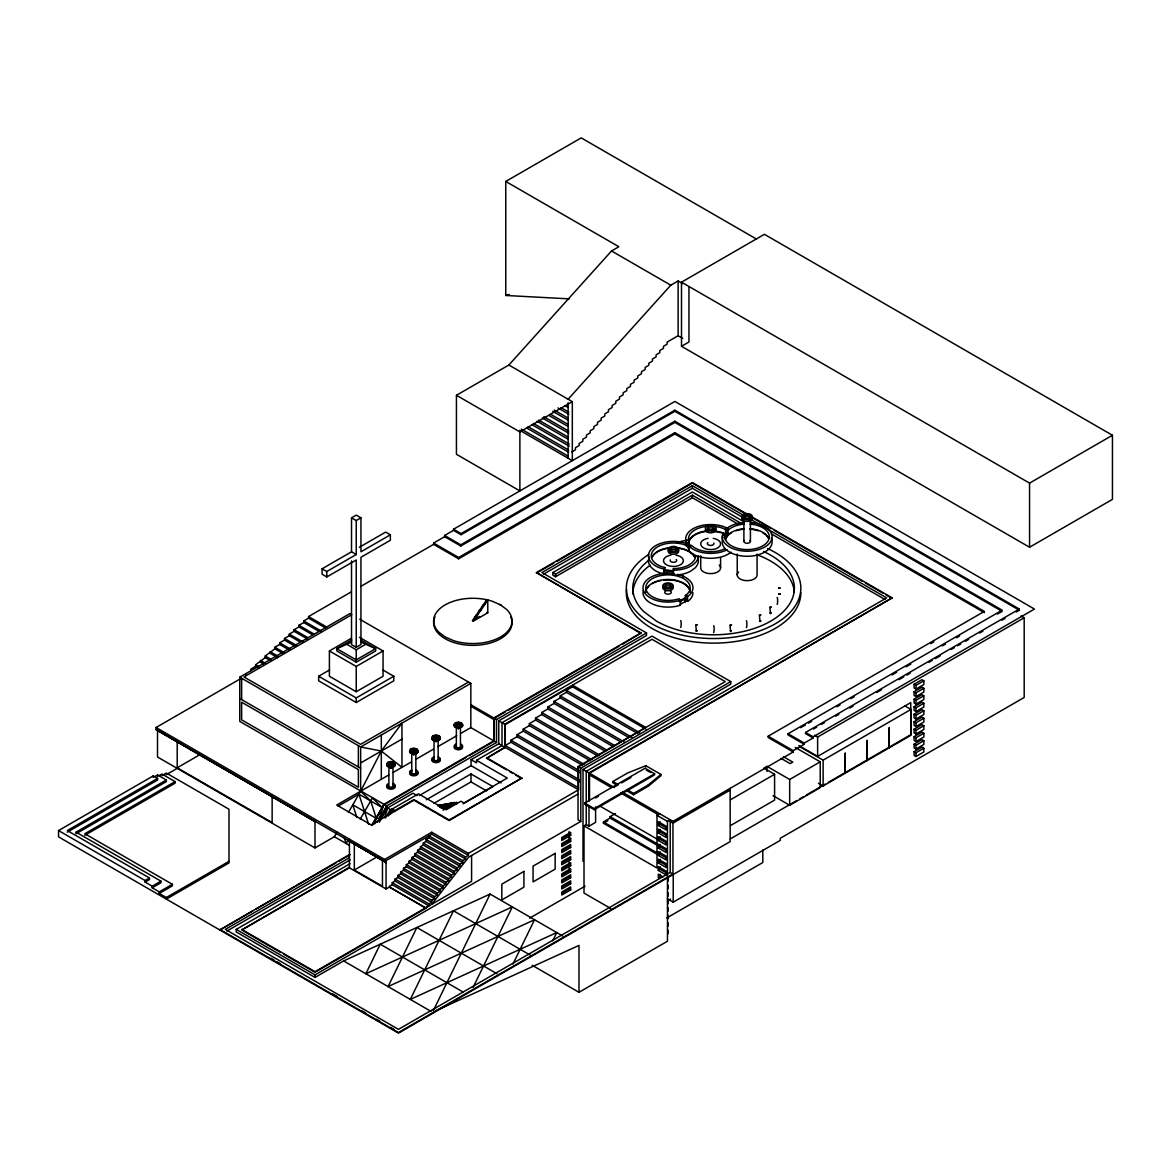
<?xml version="1.0" encoding="UTF-8"?>
<svg xmlns="http://www.w3.org/2000/svg" width="1171" height="1171" viewBox="0 0 1171 1171"><rect width="100%" height="100%" fill="white"/><g stroke="black" fill="none" stroke-linecap="round" stroke-linejoin="round"><path stroke-width="1.5" d="M695.603 555.801A22.176 12.808 0 0 1 673.427 568.594L673.34 570.204A24.972 14.418 0 0 0 698.399 555.844M697.565 557.045A24.972 14.418 0 0 1 695.003 567.979L691.022 570.95A24.972 14.418 0 0 1 673.34 575.137L673.384 574.361L660.868 573.175A24.972 14.418 0 0 1 649.334 556.942M390.485 765.424L390.206 766.463C384.512 765.395 392.417 761.077 392.636 764.78C389.972 767.312 388.67 762.658 389.826 763.594M391.436 765.424L392.402 766.302L393.763 764.414L390.485 763.39M410.157 750.274A4.201 2.43 0 0 0 413.802 753.919L417.901 751.489L413.802 749.118L409.704 751.489L411.753 752.675A4.201 2.43 0 0 1 411.709 748.576A4.201 2.43 0 0 1 418.003 750.67A4.201 2.43 0 0 1 411.709 752.777C408.064 748.328 420.623 749.762 415.251 752.938M412.046 750.772C415.968 754.768 415.881 747.332 411.006 751.065L412.324 750.494M435.627 736.881L431.997 738.33L436.095 740.701L440.194 738.33L437.383 737.145L437.778 738.257L435.349 739.955C431.001 739.384 434.822 735.183 437.412 737.174M435.627 738.901C433.27 739.003 435.656 736.061 433.592 737.496M436.563 738.901L436.842 739.955L438.993 738.33L436.373 736.866M459.72 724.264L460.086 725.347L457.656 727.045C451.845 725.083 460.745 721.658 462.516 725.42L458.403 727.791L454.304 725.42L458.403 723.751M458.886 725.991L459.164 727.045L461.315 725.42L459.164 723.81M688.855 545.481C687.04 536.786 697.931 532.19 704.913 531.195M688.475 543.886L689.236 540.241M750.494 522.515A24.972 14.418 0 0 1 772.026 538.104A24.972 14.418 0 0 1 745.986 551.204A24.972 14.418 0 0 1 722.185 536.742L722.624 534.884L725.361 535.147L724.981 536.801A22.176 12.808 0 0 0 746.19 549.58A22.176 12.808 0 0 0 769.245 537.913A22.176 12.808 0 0 0 750.055 524.11M374.705 823.916L376.257 817.607L381.043 819.29L386.693 805.882L496.548 742.443L496.548 719.55L646.524 632.955L646.524 635.516L498.773 720.824L498.773 743.731L471.079 759.716L471.079 765.644L419.306 795.548M395.066 764.034L395.066 765.805L390.953 768.176L391.246 765.439M440.296 737.525A4.201 2.43 0 0 1 434.002 739.618A4.201 2.43 0 0 1 434.002 735.417A4.201 2.43 0 0 1 440.296 737.525L440.194 739.296L436.095 741.653L436.373 738.916M458.695 726.005L458.403 727.103L458.124 726.005M389.504 766.302L389.826 765.219M434.646 739.794L434.968 738.696M456.953 726.884L457.129 724.234M384.717 817.636L387.601 807.917L386.693 805.882L383.942 804.301L371.705 825.482M388.406 815.967L390.338 809.483L385.405 818.031M379.009 819.188L383.942 804.301L493.811 740.862L493.811 717.955L641.02 632.955L622.094 644.489M390.499 813.991L392.139 809.029L418.471 793.821L446.151 809.805L460.979 801.242L464.067 803.028L507.292 778.056L476.538 760.301L476.538 762.863L471.079 759.716M388.904 765.219L388.45 765.688M411.753 751.855A2.898 1.669 0 0 0 416.598 751.109A2.898 1.669 0 0 0 413.056 749.059A2.898 1.669 0 0 0 411.753 751.855L411.753 752.675L412.236 751.504M434.046 738.711A2.898 1.669 0 0 0 438.905 737.95A2.898 1.669 0 0 0 435.349 735.9A2.898 1.669 0 0 0 434.046 738.711L434.046 739.516L434.529 738.345M456.353 725.8L456.353 726.606L456.836 725.435M390.016 814.065L392.139 809.029L394.89 810.61L413.934 799.617L449.181 819.978L521.812 778.042L449.181 820.564L413.934 800.217L371.178 824.911L336.721 805.019L388.684 775.012M486.873 599.64L484.15 605.407L483.257 604.895L480.534 610.662L479.627 610.15L476.904 615.917L476.012 615.404L473.289 621.172L472.381 620.659L486.873 599.64L487.78 600.152L487.78 612.814L473.289 621.172L487.78 600.152M433.329 1010.602L490.093 894.073L562.695 935.995M473.143 987.329L512.312 906.91L365.85 973.745L380.238 944.207L463.218 992.115M512.957 964.055L534.547 919.747L388.069 986.582L416.861 927.505L496.87 973.687M552.771 940.781L556.767 932.57L410.304 999.419L453.47 910.789L530.522 955.273M372.437 824.735L376.257 817.607L376.301 818.368L352.793 804.799L356.877 817.475M241.255 678.316L156.065 727.498L156.065 729.474L157.514 730.602L157.514 757.008L314.984 847.921L334.364 836.723L336.999 832.171M348.416 812.411L360.653 791.201L381.307 751.035L401.96 723.122L401.96 767.342L381.307 751.035L360.653 746.981L239.762 677.175L239.762 721.409L383.942 804.301L376.301 818.368L370.695 800.949L360.653 791.201L360.653 746.981L470.83 683.366L470.83 727.601L461.433 733.017M348.753 838.948L346.118 843.515L344.084 837.177M360.156 819.188L372.407 797.993L382.449 807.727L372.788 824.457M377.179 822.349L386.693 805.882M379.389 822.144L387.601 807.917L413.026 793.235L417.11 795.607M388.728 814.943L392.139 809.029L393.061 811.064L387.601 807.917M394.364 811.518L394.89 810.61M663.869 573.907L663.869 568.974L664.938 567.496L662.347 566.881A22.176 12.808 0 0 1 655.262 548.452A22.176 12.808 0 0 1 687.684 545.993M664.396 573.161L664.938 567.496M689.236 540.563C692.954 534.166 700.8 531.751 707.782 531.297M744.258 528.707A22.176 12.808 0 0 0 727.952 535.001L725.361 539.743L725.361 535.147M724.425 535.44L726.942 531.971M431.704 904.319L468.576 857.231L578.035 794.04M388.904 766.039L389.68 765.146M411.753 752.675L412.514 751.782M434.046 739.516L434.807 738.638M456.353 726.606L457.129 725.727M456.441 395.286L519.88 431.923L519.88 490.912L456.441 454.289L456.441 395.286L508.873 365.015L611.525 250.975L618.859 246.73L505.755 181.446L505.755 295.473L569.369 298.868M568.14 399.238L670.793 285.182L678.126 280.952L682.766 283.631M411.284 752.324L412.119 751.416M433.592 739.179L434.412 738.257M455.9 726.269L456.646 724.922M769.962 612.814L770.518 613.575L771.294 612.814M434.339 737.832L433.299 738.769L434.339 738.154M628.007 790.22L633.57 793.426L648.192 784.994L660.927 774.426L645.807 765.702L627.51 773.05L612.901 781.496L612.901 782.799L617.322 785.36M626.192 790.469L633.57 794.743L648.192 786.297L660.927 775.729L660.927 774.426M679.078 601.06L685.386 597.752L685.386 595.439L687.201 594.078A22.176 12.808 0 0 0 671.847 575.078A22.176 12.808 0 0 0 646.158 589.906A22.176 12.808 0 0 0 679.078 598.762L680.41 600.196L680.41 605.202A24.972 14.418 0 0 1 653.594 604.47A24.972 14.418 0 0 1 643.421 590.14M685.386 600.46L687.582 601.426L687.582 596.42L689.573 594.927A24.972 14.418 0 0 0 677.628 574.375M679.736 601.777L686.923 598.015M680.41 605.202L679.736 604.485L686.572 600.986L686.572 598.279L685.386 597.752M687.582 601.426L689.573 599.947A24.972 14.418 0 0 0 692.969 592.746M392.095 763.594L391.612 763.433M414.929 750.23L414.446 750.069M437.237 737.086L436.739 736.925M459.544 724.176L459.061 724.015M389.196 764.678L388.055 764.853M412.046 751.314L410.904 751.489M505.755 181.446L581.211 137.885L756.51 239.089M681.507 282.182L764.4 234.317L1112.45 435.261L1112.45 499.373L1029.558 547.238L681.507 346.294L681.507 282.182L1029.558 483.125L1112.45 435.261M356.233 647.314L356.233 559.972L326.811 576.952L322.098 574.229L322.098 568.784L351.52 551.804L351.52 517.831L356.233 515.108L360.946 517.831L360.946 551.804L390.367 534.825L390.367 540.27L360.946 557.25L360.946 644.592L356.233 647.314L351.52 644.592L351.52 560.894M351.52 517.831L356.233 520.553L360.946 517.831M682.766 338.419L678.126 335.74L667.119 342.093L667.119 344.201L663.459 346.309L663.459 348.416L659.8 350.539L659.8 352.647L656.126 354.754L656.126 356.862L652.467 358.985L652.467 361.092L648.793 363.215L648.793 365.308L645.133 367.431L645.133 369.538L641.459 371.661L641.459 373.769L637.8 375.876L637.8 377.984L634.126 380.107L634.126 382.214L630.466 384.322L630.466 386.43L626.807 388.552L626.807 390.66L623.133 392.768L623.133 394.876L619.474 396.998L619.474 399.106L615.8 401.229L615.8 403.322L612.14 405.444L612.14 407.552L608.466 409.674L608.466 411.782L604.807 413.89L604.807 415.998L601.133 418.12L601.133 420.228L597.473 422.336L597.473 424.444L593.799 426.566L593.799 428.674L590.14 430.782L590.14 432.889L586.481 435.012L586.481 437.12L582.807 439.242L582.807 441.335L579.147 443.458L579.147 445.565L575.473 447.688L575.473 449.796L571.814 451.904M519.88 431.923L572.326 401.653L572.326 460.642L519.792 430.328M681.507 346.294L688.958 341.991L688.958 287.202M359.321 547.296L385.654 532.102L390.367 534.825M322.098 568.784L326.811 571.507L356.233 554.527L356.233 520.553M997.429 614.102L1002.156 611.379L674.862 422.409L460.789 546.008L444.629 536.684L444.629 535.484L453.528 530.346L453.528 529.233L674.862 401.448L1034.447 609.052L813.128 736.837L805.56 732.475L805.56 733.588L813.128 737.95L813.128 736.837M360.829 586.378L433.607 544.354L433.607 543.051L444.629 536.684M307.827 639.234L294.111 631.315L294.111 629.705L298.927 626.924L298.927 625.329L303.743 622.548L303.743 620.937L308.544 618.156L308.544 616.561L351.329 591.853M453.528 529.233L461.096 533.595L674.862 410.187L1019.312 609.052L1019.312 610.179L1016.15 612.009M453.528 530.346L461.096 534.708L674.862 411.299L1019.312 610.179M288.813 649.744L279.679 644.474L279.679 642.864L284.48 640.083L284.48 638.473L289.296 635.692L289.296 634.096L294.111 631.315M269.813 660.268L265.231 657.619L265.231 656.023L274.863 648.851L274.863 647.241L279.679 644.474M258.659 668.158L255.615 666.387L255.615 664.791L265.231 657.619M444.629 535.484L460.789 544.808L674.862 421.209L1002.156 610.179L788.083 733.763L788.083 734.964L804.228 744.288L804.228 743.087L788.083 733.763M255.615 666.387L250.799 669.168L250.799 670.778M239.762 677.175L349.924 613.575L351.812 614.658L243.934 676.94L360.653 744.332L468.532 682.049M433.607 543.051L458.637 557.498L674.862 432.67L984.372 611.379L768.161 736.208L768.161 737.51L793.191 751.972L793.191 750.655L768.161 736.208M433.607 544.354L458.637 558.816L674.862 433.973L984.372 612.682M359.395 637.287L383.063 650.959L383.063 676.253L356.233 691.739L329.402 676.253L329.402 650.959L351.49 638.195M351.754 640.039L336.809 648.675L336.809 650.959L356.233 662.171L375.657 650.959L375.657 648.675L360.712 640.039M360.712 642.001L375.657 648.675L356.233 659.888L336.809 648.675L351.754 642.001M347.275 644.592L356.233 649.759L365.191 644.592M382.844 669.914L393.807 676.253L393.807 680.819L356.233 702.512L318.658 680.819L318.658 676.253L329.607 669.914M730.162 788.361L730.162 841.612L398.462 1033.115L58.55 836.87L58.55 830.561L153.211 775.905L157.587 778.437L157.587 780.018L67.303 832.142M154.674 776.636L157.587 774.953L166.341 780.018L166.341 781.613L76.056 833.737L76.056 832.142L166.341 780.018M159.051 775.729L161.964 774.031L175.094 781.613L175.094 783.165L84.81 835.289M161.964 775.583L166.341 773.065L228.989 809.234L228.989 862.939L166.341 899.108L166.341 897.528L228.989 861.358M157.587 778.437L67.303 830.561L149.478 878.001L149.478 879.582L145.102 882.1L145.102 880.533L58.55 830.561M177.202 741.975L177.202 767.781L199.143 755.105M166.341 774.646L177.202 768.366M329.402 650.959L356.233 666.445L383.063 650.959M641.02 633.555L536.42 572.575L692.368 482.525L747.435 514.318M175.094 781.613L84.81 833.737L172.386 884.31L172.386 885.862L159.256 893.444L159.256 891.892L172.386 884.31M536.42 573.161L553.751 563.163M556.898 561.348L638.81 514.054M641.971 512.239L692.368 483.125L747.435 514.918M744.493 515.796L692.368 485.702L541.924 572.575L646.524 632.955M543.505 574.214L692.368 488.278L742.926 517.45M738.081 524.125L692.368 497.734L555.581 576.718L552.829 575.137L552.829 572.575L692.368 491.996L744.112 521.871M476.729 618.142L479.627 616.473M552.829 572.575L555.581 574.156L692.368 495.172L741.228 523.378M318.658 676.253L356.233 697.945L393.807 676.253M145.102 880.533L149.478 878.001M360.653 762.965L401.96 739.106M152.186 886.198L160.939 881.148L160.939 882.744L152.186 887.794L152.186 886.198L145.102 882.1M454.304 724.615L454.304 726.386L458.403 728.743L462.516 726.386L462.516 724.615A4.201 2.43 0 0 0 456.309 722.507A4.201 2.43 0 0 0 456.309 726.708A4.201 2.43 0 0 0 462.604 724.615M409.704 750.67L409.704 752.441L413.802 754.812L417.901 752.441L417.901 750.67M393.119 772.465L411.358 761.926M416.056 759.218L433.27 749.279M437.954 746.571L456.734 735.725M338.199 806.131L358.941 794.158L382.449 807.727M505.36 711.88L494.323 718.262L494.323 741.17L469.147 755.705M508.521 710.065L618.947 646.304M498.773 720.824L504.76 724.278L651.969 639.278L725.259 681.595L578.035 766.581L578.035 819.846L580.787 821.427L580.787 768.176L730.763 681.595L730.763 684.157L583.012 769.449L583.012 861.373M572.531 685.752L505.272 724.571L505.272 747.479L486.565 758.281L504.76 747.186L504.76 724.278M638.093 733.749L566.369 692.339L566.369 690.348L572.531 686.792L645.807 729.109M628.812 737.496L560.206 697.887L560.206 695.896L566.369 692.339M621.084 742.136L554.044 703.434L554.044 701.444L560.206 697.887M613.37 746.776L547.882 708.967L547.882 706.991L554.044 703.434M605.656 751.431L541.719 714.515L541.719 712.524L547.882 708.967M385.727 803.862L465.999 757.52M597.927 756.071L535.557 720.063L535.557 718.072L541.719 714.515M590.213 760.711L529.394 725.61L529.394 723.619L535.557 720.063M582.485 765.351L523.232 731.143L523.232 729.167L529.394 725.61M579.44 772.699L517.084 736.691L517.084 734.715L523.232 731.143M476.538 760.301L502.008 745.59L502.008 722.697L651.969 636.102L730.763 681.595M579.513 781.847L510.922 742.238L510.922 740.248L517.084 736.691M510.922 742.238L505.272 745.503L578.562 787.805M426.346 799.749L471.02 773.972L492.874 786.59L463.087 803.774M434.046 803.262L471.02 781.921L486.624 790.923M252.775 910.965L219.826 929.994L349.734 854.391M255.907 909.164L335.901 862.968M339.048 861.153L350.027 854.815M349.412 857.758L225.33 929.393L398.462 1029.353L670.207 872.454L672.959 874.049L398.462 1032.515L219.826 929.393M226.911 931.047L350.261 859.836M441.321 808.297L447.19 804.901L453.528 803.613M442.931 808.795L451.743 803.716L455.826 803.13M490.093 894.073L343.63 960.923L315.014 977.434L236.235 931.955L236.235 929.393L350.041 863.686M443.077 810.156L456.836 802.208M389.416 887.033L426.068 908.184L389.416 887.033L386.064 888.965L349.426 867.813L241.724 929.994L349.426 867.213M354.315 844.232L354.315 870.038L377.706 856.528M156.065 727.498L384.615 859.455L431.748 832.244L468.385 853.396L468.385 855.372L465.56 856.996L428.923 835.845L428.923 837.821L465.56 858.972L465.56 856.996M468.385 855.372L431.748 834.22L384.615 861.432L156.065 729.474L314.984 821.515L314.984 847.921M426.098 839.446L462.735 860.612L462.735 862.588L426.098 841.422L426.098 839.446L428.923 837.821M423.273 843.061L459.925 864.213L459.925 866.189L423.273 845.038L423.273 843.061L426.098 841.422M420.462 846.662L457.1 867.813L457.1 869.79L420.462 848.638L420.462 846.662L423.273 845.038M417.637 850.263L454.275 871.414L454.275 873.39L417.637 852.239L417.637 850.263L420.462 848.638M414.812 853.864L451.45 875.015L451.45 876.991L414.812 855.84L414.812 853.864L417.637 852.239M411.987 857.465L448.639 878.631L448.639 880.592L411.987 859.441L411.987 857.465L414.812 855.84M409.177 861.08L445.814 882.231L445.814 884.207L409.177 863.042L409.177 861.08L411.987 859.441M406.352 864.681L442.989 885.832L442.989 887.808L406.352 866.657L406.352 864.681L409.177 863.042M580.113 765.98L645.807 727.454L572.531 685.152L572.531 686.792M403.527 868.282L440.164 889.433L440.164 891.409L403.527 870.258L403.527 868.282L406.352 866.657M400.702 871.883L437.354 893.034L437.354 895.01L400.702 873.859L400.702 871.883L403.527 870.258M397.891 875.484L434.529 896.635L434.529 898.611L397.891 877.46L397.891 875.484L400.702 873.859M395.066 879.084L431.704 900.25L431.704 902.226L395.066 881.06L395.066 879.084L397.891 877.46M392.241 882.7L428.879 903.851L428.879 905.827L392.241 884.676L392.241 882.7L395.066 881.06M389.416 886.301L392.241 884.676M583.012 769.449L588.984 772.904L892.156 597.869L589.511 773.211L589.511 800.071M468.385 853.396L578.562 789.781L578.562 766.888M462.735 860.612L465.56 858.972M459.925 864.213L462.735 862.588M457.1 867.813L459.925 866.189M454.275 871.414L457.1 869.79M451.45 875.015L454.275 873.39M448.639 878.631L451.45 876.991M445.814 882.231L448.639 880.592M584.71 803.101L645.075 768.249L654.618 773.768L654.618 774.851L594.268 809.703L584.71 804.184L584.71 803.101L594.268 808.605L654.618 773.768M442.989 885.832L445.814 884.207M595.454 797.993L598.513 796.221M615.39 786.473L618.464 784.702L612.901 781.496M621.581 782.901L630.979 777.471M440.164 889.433L442.989 887.808M437.354 893.034L440.164 891.409M434.529 896.635L437.354 895.01M431.704 900.25L434.529 898.611M428.879 903.851L431.704 902.226M426.068 907.452L428.879 905.827M241.724 929.393L315.014 971.696L471.591 881.295L471.591 855.489M283.821 954.292L315.014 972.296L426.068 908.184M236.235 929.393L315.014 974.872L580.787 821.427M561.699 838.743L569.091 834.484L570.672 835.391L570.672 832.361L561.802 837.485L561.802 840.515L570.672 835.391M610.779 908.506L584.007 893.063L584.007 825.862L586.232 824.574L588.984 826.17L595.6 822.349L595.6 806.863M570.672 838.421L561.802 843.544L561.802 846.574L570.672 841.451L570.672 838.421L569.091 837.514L569.091 840.544L561.699 844.803M656.858 845.081L610.106 818.09L610.106 816.641L615.448 813.552M657.985 854.728L603.431 823.242L603.431 821.94L610.106 818.09M603.431 823.242L607.881 820.666M561.699 850.863L569.091 846.589L570.672 847.511L570.672 844.481L561.802 849.604L561.802 852.62L570.672 847.511M930.711 643.655L933.873 641.84M561.699 856.923L569.091 852.649L570.672 853.571L570.672 850.541L561.802 855.65L561.802 858.68L570.672 853.571M561.699 862.983L569.091 858.709L570.672 859.631L570.672 856.601L561.802 861.71L561.802 864.74L570.672 859.631M800.671 727.703L805.399 724.966M808.546 723.151L811.693 721.336M836.87 706.801L840.017 704.971M851.039 698.619L854.186 696.804M891.965 674.994L896.693 672.256M906.134 666.811L910.862 664.089M942.333 645.909L945.48 644.094M956.502 637.727L959.649 635.912M561.699 869.043L569.091 864.769L570.672 865.691L570.672 862.661L561.802 867.77L561.802 870.8L570.672 865.691M584.007 825.862L656.99 868.004L656.99 815.338L659.741 813.757M805.56 732.475L1019.312 609.052M813.479 729.021L816.641 727.191M821.398 724.439L824.56 722.609M835.64 716.213L838.817 714.383M849.897 707.987L853.059 706.157M876.816 692.442L881.558 689.704M898.977 679.648L903.734 676.911M906.896 675.082L910.057 673.252M929.057 662.274L932.233 660.459M935.395 658.629L940.152 655.877M951.233 649.481L954.394 647.651M957.571 645.821L960.732 643.991M965.475 641.254L968.651 639.425M979.732 633.028L982.893 631.198M1001.893 620.235L1005.069 618.405M561.699 875.103L569.091 870.829L570.672 871.736L570.672 868.721L561.802 873.829L561.802 876.859L570.672 871.736M561.699 881.163L569.091 876.889L570.672 877.796L570.672 874.766L561.802 879.889L561.802 882.919L570.672 877.796M658.292 825.467L666.153 829.99L666.153 826.243L658.292 821.72L658.292 825.467L660.181 824.369L666.46 827.999M656.99 815.338L667.455 821.383L670.207 819.802L670.207 872.454M804.228 743.087L813.128 737.95M793.191 750.655L804.228 744.288M773.05 795.665L789.678 805.267L820.227 787.629L820.227 761.838L789.678 779.462L767.005 766.376L763.931 768.147L774.587 774.294L774.587 800.1L730.689 825.453M814.474 735.242L817.621 737.042L1024.186 617.776L1024.186 697.462L780.237 838.304L780.237 840.383L673.223 902.168L667.411 898.801M622.284 792.123L672.959 821.383L793.191 751.972M561.699 887.208L569.091 882.949L570.672 883.856L570.672 880.826L561.802 885.949L561.802 888.979L570.672 883.856M730.162 790.088L672.959 823.125L670.207 821.53M914.097 684.245L921.958 679.722L923.846 680.805L923.846 684.552L915.985 689.09L914.097 687.992L914.097 684.245L915.985 685.342L923.846 680.805M658.292 832.947L666.153 837.485L666.153 833.737L658.292 829.2L658.292 832.947L660.181 831.864L666.46 835.494M561.699 893.268L569.091 889.009L570.672 889.916L570.672 886.886L561.802 892.009L561.802 895.039L570.672 889.916M914.097 691.739L921.958 687.201L923.846 688.299L923.846 692.046L915.985 696.569L914.097 695.486L914.097 691.739L915.985 692.837L923.846 688.299M658.292 840.441L666.153 844.979L666.153 841.232L658.292 836.694L658.292 840.441L660.181 839.358L666.46 842.974M730.543 799.734L774.587 774.294M529.687 918.123L585.119 886.125M914.097 699.233L921.958 694.696L923.846 695.794L923.846 699.526L915.985 704.064L914.097 702.981L914.097 699.233L915.985 700.317L923.846 695.794M658.292 847.936L666.153 852.473L666.153 848.726L658.292 844.189L658.292 847.936L660.181 846.838L666.46 850.468M798.798 745.532L817.621 756.407L910.745 702.629L910.745 734.744L828.409 782.287M914.097 706.728L921.958 702.19L923.846 703.273L923.846 707.021L915.985 711.558L914.097 710.46L914.097 706.728L915.985 707.811L923.846 703.273M799.691 746.63L823.125 760.155L910.979 709.436L910.979 735.242L823.125 785.961L818.441 783.253M658.292 855.43L666.153 859.953L666.153 856.206L658.292 851.683L658.292 855.43L660.181 854.332L666.46 857.962M914.097 714.208L921.958 709.685L923.846 710.768L923.846 714.515L915.985 719.053L914.097 717.955L914.097 714.208L915.985 715.305L923.846 710.768M658.292 862.91L666.153 867.448L666.153 863.7L658.292 859.163L658.292 862.91L660.181 861.827L666.46 865.457M914.097 721.702L921.958 717.164L923.846 718.262L923.846 722.009L915.985 726.532L914.097 725.449L914.097 721.702L915.985 722.785L923.846 718.262M658.292 870.404L666.153 874.942L666.153 871.195L658.292 866.657L658.292 870.404L660.181 869.321L666.46 872.937M914.097 729.196L921.958 724.659L923.846 725.742L923.846 729.489L915.985 734.027L914.097 732.944L914.097 729.196L915.985 730.28L923.846 725.742M730.236 838.963L796.734 800.569M799.91 798.739L803.072 796.909M806.233 795.08L825.233 784.116M914.097 736.691L921.958 732.153L923.846 733.236L923.846 736.983L915.985 741.521L914.097 740.423L914.097 736.691L915.985 737.774L923.846 733.236M914.097 744.171L921.958 739.648L923.846 740.731L923.846 744.478L915.985 749.016L914.097 747.918L914.097 744.171L915.985 745.268L923.846 740.731M914.097 751.665L921.958 747.127L923.846 748.225L923.846 751.972L915.985 756.495L914.097 755.412L914.097 751.665L915.985 752.748L923.846 748.225M667.411 900.894L670.544 899.079M666.811 917.947L762.804 862.515L762.804 850M532.205 965.299L578.986 992.305L667.455 941.235L667.455 821.383M459.969 724.512L460.452 723.429M437.661 737.423L438.144 736.339A4.201 2.43 0 0 1 439.315 739.896A4.201 2.43 0 0 1 432.875 739.896A4.201 2.43 0 0 1 434.002 736.237L434.046 737.159M415.368 750.582L415.851 749.484M392.519 763.946L395.066 764.853L390.953 767.225L386.854 764.853L390.953 762.482A4.201 2.43 0 0 0 388.86 762.745M455.504 725.42L456.939 724.425M433.197 738.33L434.324 737.73M435.861 1010.719L578.986 945.407L578.986 992.305M434.617 737.335L433.299 737.906L434.339 737.613M389.489 763.858L388.157 764.414L389.196 764.136M696.218 630.379L696.218 631.257L697.374 630.759M730.411 630.598L730.631 631.52L731.055 630.598M440.223 807.492L451.743 803.804L456.88 803.804M731.07 552.185A24.972 14.418 0 0 1 688.987 551.043L688.987 546.11L691.446 545.349A22.176 12.808 0 0 0 724.908 548.76M505.755 295.473L509.239 294.404M439.608 807.229L452.767 803.423L456.368 803.716M455.9 724.586L457.012 724.322M411.284 750.655L412.397 750.391M388.45 764.019L389.562 763.755M438.393 806.058L454.304 802.75M777.105 597.517C777.968 597.093 777.632 604.953 777.105 604.412M680.629 620.586C681.42 620.176 681.317 627.919 680.629 627.466M713.607 625.724C714.5 625.314 714.105 633.116 713.607 632.618M746.381 620.718C746.922 620.571 747.113 627.978 746.381 627.612M728.377 528.794A24.972 14.418 0 0 0 701.18 525.618A24.972 14.418 0 0 0 685.679 538.894L686.089 540.768L688.855 540.563L688.855 545.159L688.475 543.549M689.412 549.609L687.889 547.457L687.465 542.963L688.855 542.861L690.714 546.623M686.557 540.094A24.972 14.418 0 0 0 685.679 543.827L686.089 545.701L687.465 545.584M437.852 737.935L438.613 737.496M415.559 751.094L416.32 750.655M392.709 764.458L393.471 764.019M460.086 724.6L460.92 724.586M412.514 750.304L411.753 749.484M389.68 763.668L388.904 762.848M770.518 607.647L771.396 606.988L769.801 607.105L770.518 613.575M760.052 615.522L760.93 614.863L759.335 614.98L760.052 621.45L760.989 621.04L759.496 620.689L760.052 621.45M696.438 625.358L697.316 624.699L695.72 624.816L696.438 631.301M730.631 625.577L731.509 624.919L729.914 625.036L730.631 631.52M415.105 750.318L415.851 750.304M392.241 763.668L393.017 762.848A4.201 2.43 0 0 0 392.051 762.511M457.759 724.015L457.276 724.176M435.451 736.925L434.968 737.086M413.158 750.069L412.675 750.23M713.52 531.297L721.746 532.79A22.176 12.808 0 0 1 726.327 534.825M725.376 535.088L722.624 534.884L722.185 541.807A24.972 14.418 0 0 0 750.333 556.166A24.972 14.418 0 0 0 771.294 538.177M664.396 570.54L673.384 571.726L673.427 570.892L664.938 569.794M723.985 537.313L725.361 537.445L727.952 532.703L726.737 532.263L726.737 533.405M458.505 723.971L457.934 723.971M413.89 750.025L413.334 750.025M390.206 763.229L391.055 763.39M716.389 531.195L721.746 532.468A22.176 12.808 0 0 1 726.327 534.503M663.869 568.974L660.868 568.257A24.972 14.418 0 0 1 651.837 548.54A24.972 14.418 0 0 1 685.986 543.329M461.315 725.42L460.159 724.703M438.993 738.33L437.881 738.052L438.905 738.769M416.7 751.489L415.588 751.211L416.598 751.928M393.866 764.853L392.739 764.561L393.763 765.278M725.566 534.605L725.566 529.541L727.952 530.39A22.176 12.808 0 0 1 744.258 524.11M685.386 595.439L687.582 596.42M459.808 725.639L461.213 725.859M437.5 738.55L438.613 739.179L437.778 738.257M415.207 751.694L416.32 752.324L415.485 751.416M392.358 765.058L393.471 765.688L392.636 764.78M611.525 250.975L670.793 285.182M1021.039 615.961L1024.186 617.776M508.873 365.015L572.326 401.653M564.715 405.532L567.833 407.332M750.582 516.133L892.156 597.869M771.03 528.545L752.148 517.641A5.299 3.059 0 0 1 745.781 521.344A5.299 3.059 0 0 1 743.409 516.235M774.177 530.361L862.266 581.211M865.413 583.041L882.714 593.024M885.862 594.839L892.156 598.469M561.055 407.654L568.857 412.163M557.938 407.962L568.857 414.271M750.816 519.441L886.652 597.869L586.232 771.323L586.232 824.574M749.235 521.095L753.978 523.832M771.352 533.874L885.071 599.523M554.264 410.084L568.301 418.179M552.712 411.284L568.301 420.287M550.604 414.3L567.759 424.209M549.038 415.515L567.759 426.317M543.812 416.73L568.769 431.133M542.261 417.93L568.769 433.241M538.587 420.052L568.228 437.149M537.035 421.253L568.228 439.257M533.361 423.375L569.238 444.087M531.81 424.575L569.238 446.195M528.136 426.698L568.696 450.103M526.584 427.898L568.696 452.211M521.358 429.113L568.14 456.134M904.759 705.85L910.979 709.436M536.42 572.575L641.02 632.955M795.226 747.391L820.227 761.838M783.384 756.671L792.796 762.101L790.147 763.624L781.086 758.398M499.534 604.456L501.349 605.495M486.873 612.287L487.78 612.814M351.52 551.804L356.233 554.527M566.369 690.348L639.644 732.665M560.206 695.896L631.93 737.306M554.044 701.444L624.216 741.946M547.882 706.991L614.936 745.693M646.436 770.137L650.52 772.494M541.719 712.524L607.207 750.333M535.557 718.072L599.493 754.988M359.702 619.21L470.83 683.366M529.394 723.619L591.765 759.628M523.232 729.167L584.051 764.268M470.83 704.693L496.548 719.55M578.035 766.581L580.787 768.176M589.511 773.211L614.482 787.629M470.83 706.245L494.323 719.799M589.511 774.939L611.35 787.556M620.718 792.972L658.175 814.592M517.084 734.715L579.44 770.708M308.544 616.561L326.826 627.114M308.544 618.156L325.304 627.832M510.922 740.248L579.513 779.857M303.743 620.937L322.025 631.491M303.743 622.548L318.966 631.345M298.927 625.329L314.165 634.126M298.927 626.924L312.642 634.843M470.83 727.601L496.548 742.443M498.773 743.731L504.76 747.186M505.272 747.479L578.562 789.796M294.111 629.705L307.827 637.624M600.43 806.365L658.175 839.709M610.106 816.641L656.858 843.632M289.296 634.096L303.011 642.015M289.296 635.707L299.966 641.854M603.431 821.94L657.985 853.425M284.48 638.473L296.673 645.514M284.48 640.083L295.151 646.246M486.565 757.681L521.812 778.042M486.565 758.281L506.487 769.786M509.561 771.557L512.62 773.328M515.694 775.1L521.812 778.627M279.679 642.864L290.335 649.027M274.863 647.241L283.997 652.525M436.095 741.653L431.997 739.296L431.997 737.525M274.863 648.851L282.474 653.257M471.079 765.644L500.998 782.916M663.006 876.874L658.292 874.152L658.292 877.899L660.181 876.801L660.181 874.313M270.047 651.632L277.673 656.023M270.047 653.242L277.673 657.634M265.231 656.023L271.335 659.536M260.43 660.4L264.997 663.035M260.43 662.01L263.475 663.767M569.091 840.544L570.672 841.451M255.615 664.791L258.659 666.548M390.953 768.176L386.854 765.805L386.854 764.034M239.762 698.502L360.653 768.293M157.514 730.602L314.984 821.515L313.535 820.388M386.064 862.559L347.977 840.266L386.064 862.559L384.615 861.432L384.615 859.455M334.364 836.723L349.06 845.199M177.202 767.781L272.14 822.584L272.14 796.792M354.315 870.038L382.463 886.286L382.463 860.48M343.63 960.923L431.045 1011.393M76.056 832.142L160.939 881.148M243.29 930.886L280.703 952.491M152.186 887.794L159.256 891.892M159.256 893.444L166.341 897.528M270.969 958.302L274.116 960.118M277.264 961.947L280.411 963.762M332.359 993.74L337.072 996.477M362.263 1011.012L365.411 1012.827M376.433 1019.194L379.58 1021.01M390.587 1027.362L393.734 1029.192M459.208 725.888L460.452 726.606L460.452 725.8M436.9 738.799L438.144 739.516L438.144 738.711M414.607 751.943L415.851 752.675L415.851 751.855M391.758 765.307L393.017 766.039L393.017 765.219M459.061 725.947L459.852 726.884M436.739 738.857L437.544 739.794M391.612 765.38L392.402 766.302M459.691 725.727L460.452 726.606M437.383 738.638L438.144 739.516M415.09 751.782L415.851 752.675M392.241 765.146L393.017 766.039M687.465 542.963L689.412 546.974M358.941 794.158L368.631 824.267M435.817 738.916L436.095 740.013M390.675 765.439L390.953 766.522M688.855 540.563L688.475 538.953A22.176 12.808 0 0 1 709.216 526.174M457.451 725.83L457.656 727.045M435.144 738.74L435.349 739.955M390.002 765.249L390.206 766.463M1029.558 483.125L1029.558 547.238M915.985 685.342L915.985 689.09M915.985 692.837L915.985 696.569M915.985 700.317L915.985 704.064M915.985 707.811L915.985 711.558M915.985 715.305L915.985 719.053M915.985 722.785L915.985 726.532M915.985 730.28L915.985 734.027M915.985 737.774L915.985 741.521M915.985 745.268L915.985 749.016M915.985 752.748L915.985 756.495M889.184 747.83L889.184 727.572L888.848 748.02M867.213 760.506L867.213 740.248L866.891 760.696M845.257 773.182L845.257 752.924L844.935 773.372M823.125 760.155L823.125 785.961M817.621 737.042L817.621 756.407M789.678 779.462L789.678 805.267M767.005 766.376L767.005 771.528M757.081 554.059L757.081 574.961A9.924 5.723 0 0 1 744.551 580.465A9.924 5.723 0 0 1 738.579 572.048M750.421 520.173L750.421 541.397M743.892 520.158L743.892 541.397M737.232 554.029L737.232 574.917M727.952 530.39L727.952 535.001M720.575 557.616L720.575 567.906M700.726 555.859L700.726 567.876A9.924 5.723 0 0 0 713.183 573.424A9.924 5.723 0 0 0 719.257 565.037M692.368 485.702L692.368 488.278M692.368 495.172L692.368 497.734M687.889 544.837L687.889 547.457M686.089 540.768L686.089 545.701M684.933 599.493L684.933 602.201M678.126 280.952L678.126 335.74M674.862 410.187L674.862 411.299M674.862 421.209L674.862 422.409M674.862 432.67L674.862 433.973M673.427 568.594L673.34 575.137M673.223 873.654L673.223 902.168M672.959 821.383L672.959 874.649M668.026 877.591L668.026 881.339M668.026 885.086L668.026 888.833M668.026 892.58L668.026 896.327M668.026 900.06L668.026 903.807M668.026 907.554L668.026 911.301M668.026 915.049L668.026 918.796M668.026 922.543L668.026 926.29M668.026 930.023L668.026 933.77M667.411 571.272L667.411 573.892M660.181 821.881L660.181 824.369M660.181 829.361L660.181 831.864M660.181 836.855L660.181 839.358M660.181 844.35L660.181 846.838M660.181 851.844L660.181 854.332M660.181 859.324L660.181 861.827M660.181 866.818L660.181 869.321M648.192 784.994L648.192 786.297M645.807 765.702L645.807 767.005M633.57 793.426L633.57 794.743M594.268 808.605L594.268 809.703M588.984 772.904L588.984 801.315M588.984 806.643L588.984 826.17M569.091 831.454L569.091 834.484M569.091 861.739L569.091 864.769M569.091 867.799L569.091 870.829M568.14 402.795L568.14 458.242M555.581 574.156L555.581 576.718M471.02 773.972L471.02 781.921M461.374 722.888L461.374 723.707M461.374 726.327L461.374 727.147M461.096 533.595L461.096 534.708M460.789 544.808L460.789 546.008M460.452 727.557L460.452 747.274M458.637 557.498L458.637 558.816M458.403 722.244L458.403 723.063M458.403 726.971L458.403 728.743M456.353 723.429L456.353 724.249M456.353 727.557L456.353 747.274M455.431 722.888L455.431 723.707M455.431 726.327L455.431 727.147M439.066 735.798L439.066 736.618M439.066 739.238L439.066 740.057M438.144 740.467L438.144 760.184M436.095 735.154L436.095 735.974M434.046 740.467L434.046 760.184M433.124 735.798L433.124 736.618M433.124 739.238L433.124 740.057M431.748 832.244L431.748 834.22M416.774 748.957L416.774 749.777A4.201 2.43 0 0 0 410.831 749.777L410.831 748.957M416.774 752.382L416.774 753.202M415.851 753.626L415.851 773.343M413.802 748.313L413.802 749.118M413.802 753.041L413.802 754.812M411.753 753.626L411.753 773.343M410.831 752.382L410.831 753.202M393.924 762.321L393.924 763.141A4.201 2.43 0 0 1 393.924 766.566A4.201 2.43 0 0 1 387.982 766.566L387.982 765.746M393.924 765.746L393.924 766.566M393.017 766.405L393.017 786.692M388.904 766.99L388.904 786.692M387.982 762.321L387.982 763.141A4.201 2.43 0 0 0 387.982 766.566M386.064 860.583L386.064 888.965M381.307 735.051L381.307 779.271M358.37 745.664L358.37 766.976M356.233 649.759L356.233 662.171M356.233 666.445L356.233 691.739M356.233 697.945L356.233 702.512M349.426 841.407L349.426 867.813M326.811 571.507L326.811 576.952M315.014 974.872L315.014 977.434M245.983 673.559L245.983 675.579M241.636 678.272L241.636 699.585M157.587 774.953L157.587 776.563M153.211 775.905L153.211 777.485M416.7 752.441A2.898 1.669 0 0 1 413.802 754.124A2.898 1.669 0 0 1 410.904 752.441M386.898 786.136A4.201 2.43 0 0 0 388.86 788.859A4.201 2.43 0 0 0 393.924 788.478A4.201 2.43 0 0 0 393.924 785.053M393.061 783.414A4.201 2.43 0 0 1 394.393 786.897A4.201 2.43 0 0 1 388.26 787.366A4.201 2.43 0 0 1 387.982 783.794M393.763 766.244A2.898 1.669 0 0 1 391.714 767.415M390.206 767.415A2.898 1.669 0 0 1 388.45 764.97M417.447 750.274A4.201 2.43 0 0 1 413.802 753.919M415.91 770.05A4.201 2.43 0 0 1 417.022 773.709A4.201 2.43 0 0 1 410.582 773.709A4.201 2.43 0 0 1 411.709 770.05M416.32 771.323A2.898 1.669 0 0 1 415.471 773.519A2.898 1.669 0 0 1 411.577 773.226A2.898 1.669 0 0 1 411.753 770.972M435.012 735.988A4.201 2.43 0 0 1 437.178 735.988M439.74 759.042A4.201 2.43 0 0 1 436.095 762.672A4.201 2.43 0 0 1 432.465 759.042M438.203 756.905A4.201 2.43 0 0 1 439.315 760.565A4.201 2.43 0 0 1 432.875 760.565A4.201 2.43 0 0 1 434.002 756.905M438.993 739.296A2.898 1.669 0 0 1 436.095 740.965A2.898 1.669 0 0 1 433.197 739.296M433.592 738.447A2.898 1.669 0 0 1 434.046 738.111M438.144 738.111A2.898 1.669 0 0 1 438.613 738.447M393.017 784.336A2.898 1.669 0 0 1 391.714 787.132A2.898 1.669 0 0 1 388.157 785.082M417.447 772.187A4.201 2.43 0 0 1 413.802 775.831A4.201 2.43 0 0 1 410.157 772.187M727.059 549.828A24.972 14.418 0 0 1 688.987 546.11M712.1 526.174A22.176 12.808 0 0 1 726.327 529.907M725.566 529.541A24.972 14.418 0 0 1 743.98 522.5M750.055 528.707A22.176 12.808 0 0 1 768.571 538.089M678.551 550.399A5.299 3.059 0 0 1 672.74 554.234A5.299 3.059 0 0 1 668.831 549.667M677.175 549.023A5.299 3.059 0 0 1 678.024 549.667M438.613 758.164A2.898 1.669 0 0 1 437.764 760.374A2.898 1.669 0 0 1 433.87 760.081A2.898 1.669 0 0 1 434.046 757.813M749.996 540.46A3.264 1.888 0 0 1 747.142 543.285A3.264 1.888 0 0 1 744.332 540.446M460.51 723.327A4.201 2.43 0 0 1 461.623 726.986A4.201 2.43 0 0 1 455.197 726.986A4.201 2.43 0 0 1 456.309 723.327M457.319 723.078A4.201 2.43 0 0 1 459.5 723.078M460.51 743.995A4.201 2.43 0 0 1 461.623 747.654A4.201 2.43 0 0 1 455.197 747.654A4.201 2.43 0 0 1 456.309 743.995M462.047 746.132A4.201 2.43 0 0 1 458.403 749.762A4.201 2.43 0 0 1 454.772 746.132M461.213 726.81A2.898 1.669 0 0 1 458.403 728.055A2.898 1.669 0 0 1 455.607 726.81M455.9 725.537A2.898 1.669 0 0 1 456.353 725.2M460.452 725.2A2.898 1.669 0 0 1 460.92 725.537M460.92 745.254A2.898 1.669 0 0 1 458.403 747.757A2.898 1.669 0 0 1 455.9 745.254M670.588 552.127A3.264 1.888 0 0 1 670.266 551.673M670.163 551.19A3.264 1.888 0 0 1 673.442 549.301A3.264 1.888 0 0 1 676.692 551.204M750.904 516.235A5.299 3.059 0 0 1 751.753 516.865M743.892 518.387A3.264 1.888 0 0 1 747.171 516.513A3.264 1.888 0 0 1 750.421 518.402M800.847 592.76A87.254 50.382 0 0 1 710.738 643.099A87.254 50.382 0 0 1 626.514 589.467M767.532 548.555A87.254 50.382 0 0 1 780.955 620.176A87.254 50.382 0 0 1 656.638 626.324A87.254 50.382 0 0 1 648.763 554.439M676.692 542.495A87.254 50.382 0 0 1 687.377 540.109M763.536 551.497A80.784 46.635 0 0 1 774.002 619.108A80.784 46.635 0 0 1 656.463 621.128L643.626 611.467A80.784 46.635 0 0 1 648.778 560.309M632.808 594.092A80.784 46.635 0 0 1 650.227 565.154M757.242 554.849A80.784 46.635 0 0 1 794.319 592.35M683.352 575.547A9.924 5.723 0 0 1 683 577.025M680.41 600.196A24.972 14.418 0 0 1 643.23 589.511A24.972 14.418 0 0 1 674.54 573.761M645.821 592.277A22.176 12.808 0 0 1 667.997 579.484A22.176 12.808 0 0 1 690.173 592.277M652.013 557.074A22.176 12.808 0 0 1 670.529 547.706M676.326 547.706A22.176 12.808 0 0 1 694.842 557.074M665.157 588.618A3.264 1.888 0 0 1 666.753 585.939A3.264 1.888 0 0 1 671.159 587.198M672.578 586.144A5.299 3.059 0 0 1 667.997 590.74A5.299 3.059 0 0 1 663.401 586.144M670.31 590.945A3.264 1.888 0 0 1 670.295 593.624A3.264 1.888 0 0 1 665.67 593.609A3.264 1.888 0 0 1 665.699 590.945M676.267 559.46A3.264 1.888 0 0 1 673.837 562.27A3.264 1.888 0 0 1 670.266 559.899M712.949 531.092A3.264 1.888 0 0 1 712.275 531.385M707.386 529.746A3.264 1.888 0 0 1 710.241 527.872A3.264 1.888 0 0 1 713.812 529.263M713.812 543.066A3.264 1.888 0 0 1 710.212 545.423A3.264 1.888 0 0 1 707.826 542.597M715.247 528.223A5.299 3.059 0 0 1 711.339 532.79A5.299 3.059 0 0 1 705.528 528.955M713.256 538.353A9.924 5.723 0 0 1 718.76 547.179A9.924 5.723 0 0 1 702.512 547.15A9.924 5.723 0 0 1 708.118 538.338M676.033 555.2A9.924 5.723 0 0 1 681.537 564.027A9.924 5.723 0 0 1 665.274 563.983A9.924 5.723 0 0 1 670.895 555.186M725.742 538.543A22.176 12.808 0 0 1 727.952 535.454M728.991 534.518A22.176 12.808 0 0 1 731.48 532.805M736.076 530.77A22.176 12.808 0 0 1 744.258 529.175M750.055 529.175A22.176 12.808 0 0 1 758.237 530.77M762.833 532.805A22.176 12.808 0 0 1 765.322 534.518M766.361 535.454A22.176 12.808 0 0 1 768.571 538.543M673.427 573.527A22.176 12.808 0 0 1 669.095 573.278M666.299 572.839A22.176 12.808 0 0 1 663.62 572.195M652.013 557.411A22.176 12.808 0 0 1 670.529 548.028M676.326 548.028A22.176 12.808 0 0 1 694.842 557.411M647.153 588.31A22.176 12.808 0 0 1 648.793 586.29M652.32 583.641A22.176 12.808 0 0 1 656.902 581.606M658.175 581.211A22.176 12.808 0 0 1 660.868 580.567M663.664 580.143A22.176 12.808 0 0 1 672.33 580.143M673.735 580.318A22.176 12.808 0 0 1 677.804 581.211M679.078 581.606A22.176 12.808 0 0 1 689.412 589.379M510.702 616.854A39.214 22.644 0 0 1 472.835 645.353A39.214 22.644 0 0 1 434.968 616.854M778.686 587.974L780.281 588.208L778.788 587.857M778.686 593.902L780.281 594.151L778.686 593.902M523.905 871.414L501.817 884.164L501.817 899.928L523.905 887.179L523.905 871.414M555.156 853.381L533.068 866.13L533.068 881.895L555.156 869.131L555.156 853.381M454.977 802.545L437.691 805.619L454.992 802.545M500.559 604.909L492.435 601.309A39.214 22.644 0 0 0 445.112 604.909A39.214 22.644 0 0 0 438.876 632.238L445.112 636.922L453.236 640.522A39.214 22.644 0 0 0 500.559 636.922A39.214 22.644 0 0 0 506.794 609.593L500.559 604.909M358.37 769.61L241.636 702.219L241.636 719.858L358.37 787.234L358.37 769.61M388.86 766.141A4.201 2.43 0 0 0 395.154 764.034A4.201 2.43 0 0 0 388.86 761.94A4.201 2.43 0 0 0 388.86 766.141M389.504 765.483A2.898 1.669 0 0 0 393.866 764.034A2.898 1.669 0 0 0 389.504 762.584A2.898 1.669 0 0 0 389.504 765.483M669.68 551.614A5.299 3.059 0 0 0 678.551 550.238A5.299 3.059 0 0 0 672.052 546.491A5.299 3.059 0 0 0 669.68 551.614M671.788 551.087A3.264 1.888 0 0 0 676.692 549.462A3.264 1.888 0 0 0 671.803 547.808A3.264 1.888 0 0 0 671.788 551.087M456.953 726.064A2.898 1.669 0 0 0 461.315 724.615A2.898 1.669 0 0 0 456.953 723.166A2.898 1.669 0 0 0 456.953 726.064M708.001 530.653A5.299 3.059 0 0 0 715.949 528.004A5.299 3.059 0 0 0 708.001 525.355A5.299 3.059 0 0 0 708.001 530.653M709.011 529.643A3.264 1.888 0 0 0 713.915 528.019A3.264 1.888 0 0 0 709.026 526.365A3.264 1.888 0 0 0 709.011 529.643M744.507 519.309A5.299 3.059 0 0 0 752.455 516.645A5.299 3.059 0 0 0 744.507 513.996A5.299 3.059 0 0 0 744.507 519.309M745.517 518.285A3.264 1.888 0 0 0 750.421 516.66A3.264 1.888 0 0 0 745.532 515.02A3.264 1.888 0 0 0 745.517 518.285M665.348 588.589A5.299 3.059 0 0 0 673.296 585.939A5.299 3.059 0 0 0 665.348 583.29A5.299 3.059 0 0 0 665.348 588.589M666.358 587.564A3.264 1.888 0 0 0 671.261 585.939A3.264 1.888 0 0 0 666.372 584.3A3.264 1.888 0 0 0 666.358 587.564"/></g></svg>
